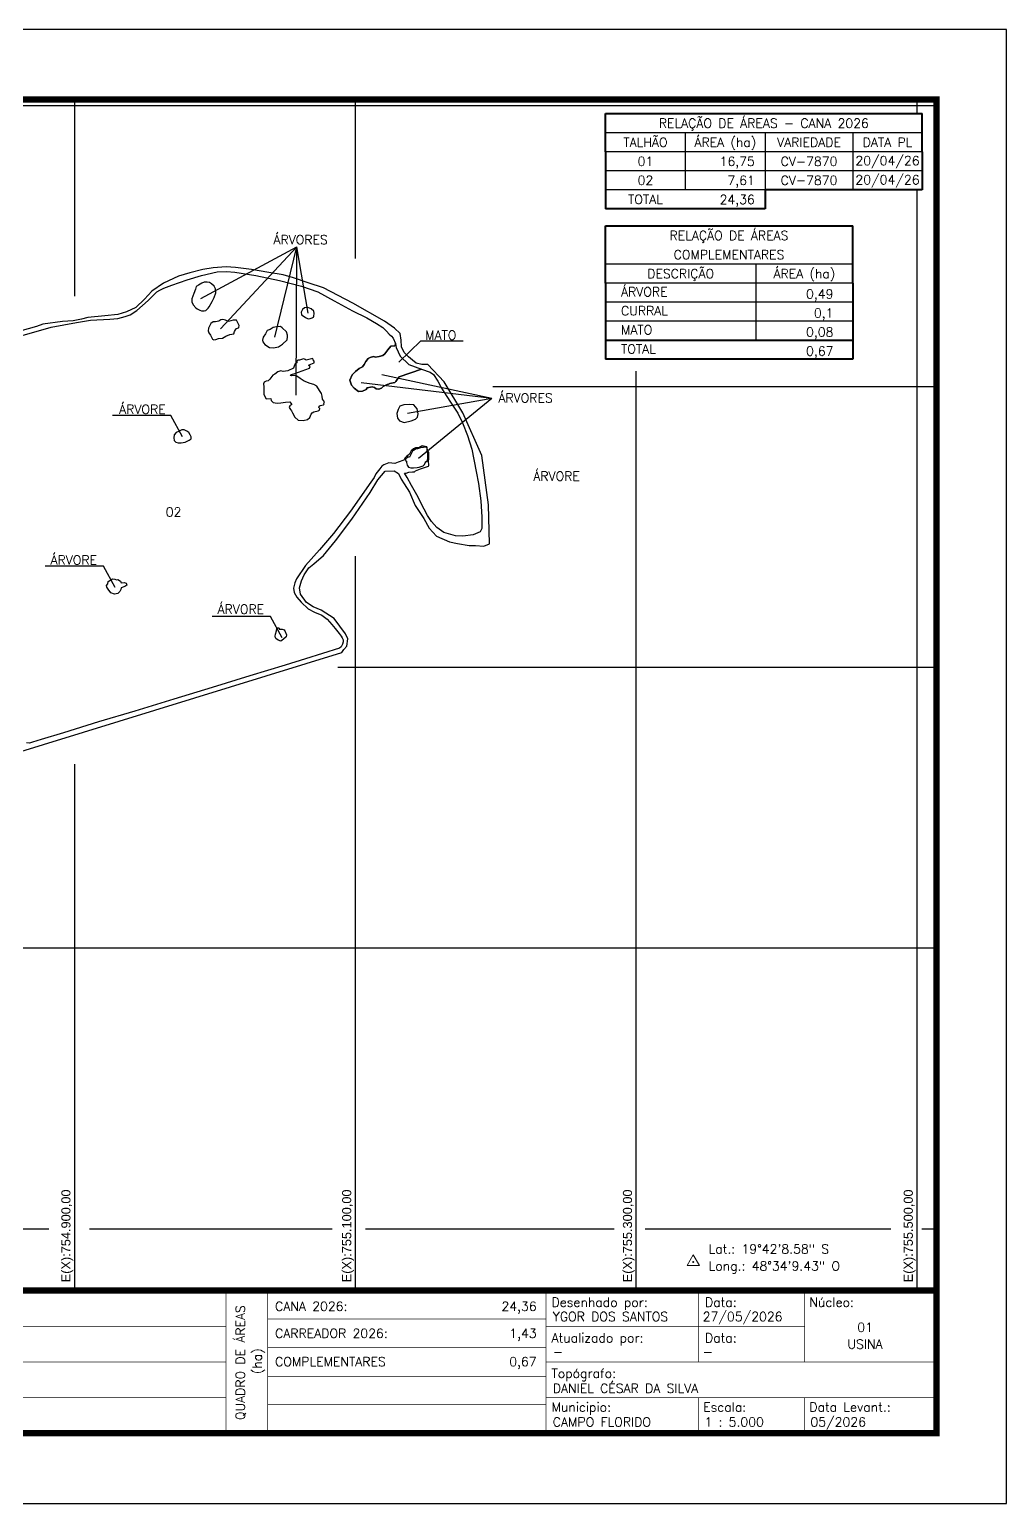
# Model space of a CAD drawing. Header units: millimetres. Extents: x 754079 to 755564, y 7818904 to 7819954.
# Drawn here: x 754868 to 755564, y 7818904 to 7819954 of the extents above; entities that cross this region are included whole.
import ezdxf
from ezdxf.enums import TextEntityAlignment as Align

# ---------------------------------------------------------------- set-up
doc = ezdxf.new("R2010")
doc.units = ezdxf.units.MM
doc.linetypes.add('LIN0', pattern=[0])
for name, color, linetype in [('0114001331', 1, 'Continuous'), ('0114001331002', 5, 'Continuous'), ('ARVORE', 82, 'Continuous'), ('COORDENADAS', 7, 'Continuous'), ('MALHA', 8, 'Continuous'), ('MARGEM', 5, 'Continuous'), ('MATO', 3, 'Continuous'), ('QUADRO_DE_AREAS_CANA_2023', 7, 'Continuous'), ('QUADRO_DE_AREAS_COMPLEMENTARES', 7, 'Continuous'), ('TXT_DIVERSOS', 7, 'Continuous'), ('TXT_NUM_TALHAO', 7, 'Continuous')]:
    doc.layers.add(name, color=color, linetype=linetype)
doc.styles.add('Simplex', font='simplex.shx')
doc.styles.get("Standard").update_dxf_attribs({"font": 'arial.ttf'})

msp = doc.modelspace()

# ---------------------------------------------------------------- linework, layer by layer
at = {"layer": '0114001331'}
msp.add_lwpolyline([(754772.7, 7819412.7), (755090.2, 7819510.5), (755091.7, 7819512.5), (755093.7, 7819514.9), (755094.5, 7819520.1), (755092.8, 7819523.8), (755084.7, 7819534.6), (755075.5, 7819540.6), (755069.8, 7819543), (755065.1, 7819546.1), (755060.7, 7819552), (755060.1, 7819556.5), (755061.5, 7819561.6), (755063.5, 7819565.9), (755066.8, 7819570.7), (755070.2, 7819573.7), (755077.3, 7819579.5), (755085.7, 7819589.9), (755097.4, 7819605.4), (755110.5, 7819624.4), (755115.8, 7819633.4), (755121, 7819639.7), (755127.6, 7819639.9), (755130.6, 7819637.9), (755132.5, 7819633.9), (755134.7, 7819630.5), (755138.4, 7819624.6), (755142.5, 7819615.1), (755148.6, 7819605.9), (755152.4, 7819599.1), (755157.7, 7819593.4), (755166.9, 7819589.4), (755172.6, 7819588.1), (755180.9, 7819586.7), (755182.9, 7819586.7), (755185.5, 7819586.8), (755191.4, 7819586.1), (755195.5, 7819587.9), (755194.7, 7819615.6), (755189.9, 7819650.9), (755176.5, 7819681.2), (755163.2, 7819703.2), (755151.6, 7819715.7), (755147.3, 7819715.6), (755143.1, 7819716.6), (755140.5, 7819718.7), (755137.8, 7819721), (755134.7, 7819724.2), (755132.7, 7819728.1), (755132.4, 7819733), (755131.9, 7819737.6), (755127.7, 7819741.6), (755120.7, 7819746.4), (755098.1, 7819759.2), (755077.2, 7819770.3), (755066.2, 7819773.9), (755055.8, 7819777.4), (755048.4, 7819779.4), (755038.3, 7819781.2), (755026, 7819783.4), (755014.5, 7819784.8), (755007.9, 7819785.1), (754998.6, 7819784.5), (754991.2, 7819783.2), (754982, 7819781), (754974, 7819778.5), (754963.3, 7819773.5), (754954.9, 7819767.9), (754949.8, 7819762.1), (754943.4, 7819756.2), (754936.9, 7819753.1), (754930.6, 7819751.2), (754921.4, 7819750.2), (754909.4, 7819749.2), (754904.7, 7819747.9), (754898.9, 7819746.7), (754891.4, 7819746.2), (754877.3, 7819744.4), (754872.8, 7819742.6), (754861, 7819739.4)], dxfattribs=at)
at = {"layer": '0114001331002'}
msp.add_lwpolyline([(754845.8, 7819731.6), (754883.3, 7819742.3), (754901.3, 7819745.6), (754911.3, 7819747.1), (754925, 7819747.8), (754930.6, 7819748.4), (754936, 7819749.7), (754939.6, 7819751), (754944.3, 7819754.2), (754952.3, 7819761.3), (754958.5, 7819767.4), (754960.5, 7819768.6), (754963.5, 7819769.9), (754969.1, 7819772.1), (754980, 7819775.9), (754990.2, 7819779.1), (755001.5, 7819781.6), (755008.1, 7819781.9), (755014.1, 7819781.3), (755029, 7819779), (755045.8, 7819775.5), (755061.5, 7819771.5), (755073.2, 7819767.4), (755084.9, 7819761), (755097.9, 7819753.9), (755108, 7819748.8), (755115, 7819744.9), (755119.4, 7819742), (755122, 7819739.3), (755124, 7819737.3), (755125.7, 7819735.9), (755126.8, 7819734.3), (755128.4, 7819730.6), (755128.4, 7819729.6), (755128, 7819729), (755125.1, 7819728.6), (755123, 7819726.1), (755120.9, 7819723.2), (755119.4, 7819722), (755116.9, 7819721.3), (755114.3, 7819720.9), (755112.7, 7819721.3), (755110.4, 7819720.7), (755108.9, 7819719.8), (755107.3, 7819717.8), (755106.1, 7819715.7), (755104.9, 7819714), (755102.7, 7819712.7), (755100, 7819710.7), (755097.6, 7819708.3), (755096, 7819704.4), (755097.1, 7819700.9), (755099.1, 7819698.8), (755102, 7819696.4), (755105, 7819696.7), (755107.6, 7819697.9), (755108.4, 7819699.1), (755111.8, 7819699.6), (755113.5, 7819699.3), (755114.7, 7819698.3), (755116.7, 7819698.1), (755118.6, 7819698.7), (755119.7, 7819700), (755122.6, 7819701.3), (755123.6, 7819701.6), (755124.4, 7819702.2), (755127.9, 7819702.8), (755128.7, 7819703.5), (755129.7, 7819705), (755131.1, 7819706.8), (755147.1, 7819712.3), (755153.1, 7819710.2), (755155.5, 7819708.5), (755158.6, 7819703.8), (755161.2, 7819698.8), (755167.2, 7819689.6), (755172.8, 7819680.9), (755176.1, 7819674.1), (755179.7, 7819665), (755182.8, 7819655.3), (755185.9, 7819639.5), (755187.5, 7819630.9), (755189.2, 7819618.4), (755189.9, 7819606.8), (755190, 7819598.8), (755188.7, 7819596.5), (755183.7, 7819594.2), (755176.5, 7819593.3), (755171.3, 7819593.5), (755163, 7819595.9), (755158, 7819599.6), (755154, 7819603.8), (755151.2, 7819608), (755149, 7819612.6), (755143.7, 7819622.8), (755139.9, 7819629.4), (755136.7, 7819635.1), (755134.9, 7819638.3), (755136.1, 7819638.3), (755138, 7819639), (755140.5, 7819639.1), (755141.9, 7819639.2), (755142.8, 7819639.9), (755146.2, 7819641.3), (755152, 7819643.3), (755152.3, 7819643.7), (755152.2, 7819644.3), (755151.9, 7819646.4), (755152.1, 7819648.6), (755152.3, 7819650.7), (755152.1, 7819652.7), (755151.3, 7819654.8), (755151.1, 7819656.2), (755150.8, 7819657), (755148.5, 7819657.5), (755147.4, 7819657.6), (755146.7, 7819657.5), (755146.2, 7819657), (755145.2, 7819656.3), (755142.8, 7819656.2), (755141.4, 7819655.6), (755139.6, 7819654.2), (755138.4, 7819651.8), (755137.3, 7819650.9), (755136.2, 7819650), (755135.2, 7819649), (755134.3, 7819647.5), (755130.4, 7819646.1), (755128.1, 7819645.1), (755123.8, 7819645.6), (755120.1, 7819644.1), (755118.8, 7819643.1), (755117.2, 7819641.2), (755114.5, 7819637.7), (755113.3, 7819635.1), (755110.9, 7819631.9), (755096.4, 7819611.1), (755084.3, 7819595.3), (755074.3, 7819583.5), (755064.3, 7819572.4), (755057.9, 7819562.9), (755056.7, 7819560.1), (755055.9, 7819556.4), (755056.3, 7819553.3), (755058.2, 7819549.8), (755061.2, 7819546.3), (755066.3, 7819541.5), (755070.7, 7819539.1), (755075.9, 7819537), (755079.8, 7819534.1), (755083.1, 7819530.5), (755085.5, 7819527.6), (755088.3, 7819523.9), (755089.8, 7819522.1), (755090.4, 7819520.9), (755091.1, 7819519.6), (755091.3, 7819518.1), (755090.8, 7819516.3), (755089.8, 7819514.4), (755088.5, 7819513.5), (755064.3, 7819505.9), (755049.8, 7819501.5), (755024.8, 7819493.9), (754998, 7819485.6), (754970.5, 7819477.2), (754942.8, 7819468.7), (754917, 7819461), (754892.1, 7819453.2), (754876.1, 7819448.6), (754869.8, 7819446.5), (754867.8, 7819446), (754865.7, 7819446.1)], dxfattribs=at)
at = {"layer": 'ARVORE'}
for points in [[(754992.2, 7819753.9), (754993.3, 7819754.2), (754995, 7819755.8), (754995.7, 7819756.6), (754997.8, 7819760.4), (754999.4, 7819763.3), (755000.4, 7819766.6), (755000.3, 7819769.5), (754999.3, 7819771.5), (754997.4, 7819773), (754996.1, 7819774), (754994.3, 7819774.3), (754992.2, 7819774.3), (754990.5, 7819773.5), (754988.2, 7819772.1), (754986.5, 7819771.1), (754986, 7819769.2), (754984.8, 7819766.2), (754983.5, 7819762.4), (754983.5, 7819760.2), (754984.4, 7819758.1), (754986.3, 7819755.9), (754987.3, 7819755.2), (754989, 7819754.4), (754990.4, 7819753.8), (754992.2, 7819753.9)], [(755064.4, 7819749.2), (755066.2, 7819748.2), (755067.6, 7819748.3), (755069.1, 7819748.8), (755070, 7819749.4), (755070.4, 7819750), (755070.6, 7819751.9), (755070.3, 7819753.7), (755068.5, 7819755.3), (755066.1, 7819756.3), (755063.7, 7819756), (755062.2, 7819754.9), (755061.3, 7819752.8), (755061.4, 7819751.1), (755063.3, 7819749.7), (755064.4, 7819749.2)], [(755041.5, 7819727.4), (755045.2, 7819728.3), (755048.1, 7819730.2), (755051.4, 7819733.3), (755051.6, 7819735.3), (755051.6, 7819736.6), (755050.9, 7819739), (755047.7, 7819741.7), (755046.5, 7819742.6), (755043.6, 7819742.5), (755041.3, 7819741.9), (755039.1, 7819740.6), (755037, 7819739.8), (755035.8, 7819737.5), (755034.3, 7819735.1), (755033.7, 7819733), (755034, 7819731.7), (755035.5, 7819729.8), (755038.7, 7819727.8), (755041.5, 7819727.4)], [(755053.2, 7819689.1), (755054.6, 7819687.1), (755053.3, 7819686.1), (755052.8, 7819685.1), (755053.1, 7819684.3), (755053.7, 7819683.5), (755054.5, 7819682.5), (755055.1, 7819681.2), (755056.7, 7819678.2), (755059.2, 7819675.9), (755062.6, 7819675.8), (755065.7, 7819676.4), (755067.5, 7819677.9), (755068.4, 7819680.2), (755069, 7819681.2), (755070.2, 7819681.9), (755073.3, 7819682.6), (755074.3, 7819683.2), (755074.5, 7819684.2), (755073.9, 7819685), (755073.8, 7819685.5), (755074.1, 7819685.9), (755074.8, 7819686.3), (755076, 7819686.7), (755077.1, 7819686.9), (755077.6, 7819687.3), (755077.4, 7819687.8), (755077.5, 7819688.1), (755077.8, 7819689), (755076.5, 7819690.9), (755076.2, 7819693.1), (755075.7, 7819694.9), (755074.3, 7819697.1), (755072.5, 7819700.1), (755070.2, 7819701.4), (755067.8, 7819702.1), (755063.4, 7819703.7), (755060.6, 7819705.7), (755058.1, 7819707.3), (755056.4, 7819707.7), (755054.4, 7819707.6), (755053.7, 7819707.7), (755053.8, 7819708.3), (755054.4, 7819708.6), (755056.7, 7819709.2), (755067.3, 7819712.9), (755067.6, 7819714.3), (755066.5, 7819714.8), (755067, 7819715.5), (755070.5, 7819716.7), (755070.5, 7819718), (755069.9, 7819718.9), (755069.7, 7819720), (755064.9, 7819718.6), (755064.2, 7819719.2), (755063.7, 7819719.4), (755062.9, 7819719.7), (755060, 7819718.8), (755058.8, 7819718.7), (755058.1, 7819718.1), (755058.1, 7819716.9), (755057.1, 7819716.2), (755056.5, 7819715.1), (755055.8, 7819713), (755051.7, 7819711.2), (755048.5, 7819710.7), (755046.8, 7819711.2), (755044.6, 7819710.5), (755042.6, 7819708.7), (755041.1, 7819708), (755040.3, 7819707), (755038.9, 7819705.2), (755037.8, 7819704), (755036.3, 7819703.7), (755034.9, 7819703.1), (755034.4, 7819701.8), (755034.7, 7819699.6), (755034.8, 7819696.8), (755034.6, 7819694.3), (755036.4, 7819691.1), (755039.7, 7819691.4), (755040, 7819690), (755041.4, 7819688.6), (755044.3, 7819688.1), (755046.9, 7819688.2), (755050.2, 7819688.7), (755053.2, 7819689.1)], [(755139.6, 7819675.4), (755142.8, 7819676.6), (755144.1, 7819678.1), (755144.6, 7819680.4), (755143.8, 7819684.1), (755141.6, 7819686.9), (755138.1, 7819687.2), (755134.4, 7819686.9), (755131.6, 7819685.9), (755130.3, 7819683.5), (755129.5, 7819680.6), (755129.8, 7819677.3), (755131.3, 7819675.6), (755134.6, 7819674.2), (755139.6, 7819675.4)], [(754975.8, 7819659.9), (754978.7, 7819660.3), (754981.4, 7819661.8), (754982.9, 7819662.7), (754983, 7819664), (754982.3, 7819665.5), (754981.2, 7819667.1), (754979.8, 7819668.2), (754977.9, 7819669), (754976.3, 7819669), (754974, 7819668), (754972.2, 7819667.2), (754970.9, 7819665.6), (754970.5, 7819663.3), (754970.9, 7819661.6), (754971.9, 7819660.4), (754973.6, 7819659.9), (754975.8, 7819659.9)], [(755141.4, 7819642.1), (755143.8, 7819642.2), (755145.4, 7819642.4), (755146.7, 7819642.9), (755148.2, 7819643.5), (755149.1, 7819644.4), (755149.5, 7819645.5), (755150.1, 7819646.3), (755151.1, 7819647), (755151.5, 7819648.4), (755151.6, 7819650.1), (755151.4, 7819652.2), (755151.1, 7819654.3), (755151, 7819655.7), (755150.7, 7819656.4), (755150.4, 7819656.7), (755149.3, 7819656.7), (755148.3, 7819656.6), (755146.9, 7819656.5), (755144.2, 7819655.5), (755143.2, 7819655.5), (755142.5, 7819655.1), (755141.4, 7819654.4), (755140.6, 7819653.9), (755138.4, 7819649.6), (755137.9, 7819649.6), (755137.4, 7819649.6), (755137, 7819649.5), (755136.7, 7819649.1), (755136.2, 7819648.8), (755135.7, 7819648.3), (755135.5, 7819647.7), (755135.7, 7819647.3), (755136.4, 7819646.7), (755136.4, 7819645.7), (755136.5, 7819644.8), (755136.7, 7819643.8), (755137.8, 7819642.5), (755139.5, 7819641.9), (755141.4, 7819642.1)], [(754930.7, 7819552.5), (754928.3, 7819552.1), (754925.8, 7819552.9), (754923.7, 7819555.5), (754922.8, 7819556.9), (754922.6, 7819558.2), (754923.5, 7819559.3), (754923.8, 7819561), (754925, 7819561.8), (754927, 7819562.9), (754928.5, 7819562.8), (754929.8, 7819562.3), (754930.8, 7819562.5), (754932.6, 7819561.2), (754933.1, 7819560.1), (754935.5, 7819560.4), (754936.7, 7819559.9), (754937.1, 7819558.5), (754935.6, 7819557.4), (754933, 7819556.5), (754932.8, 7819555.3), (754932.2, 7819553.9), (754930.7, 7819552.5)], [(755043, 7819523.5), (755043.8, 7819525.9), (755044, 7819527.7), (755044.5, 7819528), (755045.1, 7819528.1), (755045.6, 7819527.7), (755045.7, 7819527.2), (755046, 7819527), (755047.2, 7819527.1), (755047.7, 7819527.1), (755048.5, 7819526.8), (755049.2, 7819526.6), (755049.7, 7819525.8), (755050.9, 7819523), (755050.7, 7819521.6), (755048.8, 7819519.9), (755046.9, 7819518.6), (755044.8, 7819519.2), (755043.2, 7819520.4), (755043.1, 7819520.8), (755042.8, 7819522.1), (755043, 7819523.5)]]:
    msp.add_lwpolyline(points, dxfattribs=at)
msp.add_lwpolyline([(755005.3, 7819734.4), (755007.7, 7819735.7), (755010.4, 7819736.9), (755013.3, 7819737.5), (755013.8, 7819739.2), (755014.5, 7819740.3), (755015.2, 7819741.2), (755016.6, 7819741.7), (755016.9, 7819742), (755017.2, 7819743.5), (755015.3, 7819747.3), (755012.9, 7819747.2), (755009.6, 7819746.2), (755008.7, 7819746.5), (755007.3, 7819747.3), (755005.6, 7819747.6), (755004.1, 7819747.5), (755002.7, 7819746.6), (755000.2, 7819746), (754998.7, 7819746), (754997, 7819744.8), (754995.2, 7819741.6), (754995, 7819739.7), (754995.5, 7819738.1), (754996.7, 7819736.4), (754998.1, 7819733.7), (754999, 7819733.2), (755000.5, 7819733.4), (755002.3, 7819734.1)], close=True, dxfattribs=at)
at = {"layer": 'COORDENADAS', "color": 7, "lineweight": 9, "flags": 128}
msp.add_lwpolyline([(755336.1, 7819073.7), (755345.1, 7819073.7), (755340.6, 7819081.5)], close=True, dxfattribs=at)
at = {"layer": 'COORDENADAS', "color": 7, "lineweight": 9, "const_width": 0.706, "flags": 128}
msp.add_lwpolyline([(755340.2, 7819076.3, -1), (755340.9, 7819076.3, -1)], format="xyb", close=True, dxfattribs=at)
at = {"layer": 'MALHA'}
for p, q in [((754128.7, 7819900), (755513.7, 7819900)), ((754900, 7819764.4), (754900, 7819904.3)), ((755100, 7819791.2), (755100, 7819904.3)), ((755500, 7819894.3), (755500, 7819904.3)), ((755500, 7819055.9), (755500, 7819840)), ((755300, 7819055.9), (755300, 7819710.8)), ((755197.9, 7819700), (755513.7, 7819700)), ((755100, 7819055.9), (755100, 7819579.2)), ((755087.5, 7819500), (755513.7, 7819500)), ((754900, 7819055.9), (754900, 7819431)), ((754691.5, 7819300), (755513.7, 7819300)), ((754706.8, 7819100), (754881.6, 7819100)), ((754910.6, 7819100), (755083.3, 7819100)), ((755107, 7819100), (755284.2, 7819100)), ((755306.3, 7819100), (755481.3, 7819100)), ((755503.4, 7819100), (755513.7, 7819100))]:
    msp.add_line(p, q, dxfattribs=at)
at = {"layer": 'MARGEM', "color": 174, "linetype": 'LIN0', "flags": 128}
msp.add_lwpolyline([(755563.7, 7819954.3), (754078.7, 7819954.3), (754078.7, 7818904.3), (755563.7, 7818904.3)], close=True, dxfattribs=at)
at = {"layer": 'MARGEM', "color": 174, "linetype": 'LIN0', "const_width": 4.54, "flags": 128}
for points in [[(755513.7, 7819904.3), (754128.7, 7819904.3), (754128.7, 7818954.3), (755513.7, 7818954.3)], [(754563.7, 7819055.9), (755513.7, 7819055.9), (755513.7, 7818954.3), (754563.7, 7818954.3)]]:
    msp.add_lwpolyline(points, close=True, dxfattribs=at)
at = {"layer": 'MARGEM', "color": 174, "linetype": 'LIN0', "const_width": 0.505, "flags": 128}
for points in [[(755007.7, 7819055.9), (755007.7, 7818955.5)], [(755037.4, 7819055.9), (755037.4, 7818955.5)], [(755235.7, 7819055.9), (755235.7, 7818955.5)], [(755344.2, 7819005.1), (755344.2, 7819055.9)], [(755420, 7819005.1), (755420, 7819055.9)], [(755037.4, 7819035.6), (755235.7, 7819035.6)], [(754684.5, 7819030.5), (755007.7, 7819030.5)], [(755235.7, 7819030.5), (755420, 7819030.5)], [(755037.4, 7819015.3), (755235.7, 7819015.3)], [(754684.5, 7819005.1), (755007.7, 7819005.1)], [(755235.7, 7819005.1), (755513.7, 7819005.1)], [(755037.4, 7818994.9), (755235.7, 7818994.9)], [(754563.7, 7818979.7), (755007.7, 7818979.7)], [(755037.4, 7818974.6), (755235.7, 7818974.6)], [(755235.7, 7818979.7), (755513.7, 7818979.7)], [(755344.2, 7818979.7), (755344.2, 7818954.5)], [(755420, 7818979.7), (755420, 7818954.5)]]:
    msp.add_lwpolyline(points, dxfattribs=at)
at = {"layer": 'MATO'}
msp.add_lwpolyline([(755129, 7819727.7), (755131.8, 7819721.6), (755137.9, 7819715.7), (755147.1, 7819712.3), (755131.1, 7819706.8), (755129.7, 7819705), (755128.7, 7819703.5), (755127.9, 7819702.8), (755124.4, 7819702.2), (755123.6, 7819701.6), (755122.6, 7819701.3), (755119.7, 7819700), (755118.6, 7819698.7), (755116.7, 7819698.1), (755114.7, 7819698.3), (755113.5, 7819699.3), (755111.8, 7819699.6), (755108.4, 7819699.1), (755107.6, 7819697.9), (755105, 7819696.7), (755102, 7819696.4), (755099.1, 7819698.8), (755097.1, 7819700.9), (755096, 7819704.4), (755097.6, 7819708.3), (755100, 7819710.7), (755102.7, 7819712.7), (755104.9, 7819714), (755106.1, 7819715.7), (755107.3, 7819717.8), (755108.9, 7819719.8), (755110.4, 7819720.7), (755112.7, 7819721.3), (755114.3, 7819720.9), (755116.9, 7819721.3), (755119.4, 7819722), (755120.9, 7819723.2), (755123, 7819726.1), (755125.1, 7819728.6), (755128, 7819729), (755128.4, 7819729.6), (755128.4, 7819730.6)], close=True, dxfattribs=at)
at = {"layer": 'QUADRO_DE_AREAS_CANA_2023', "color": 174, "linetype": 'ByBlock', "lineweight": 40}
for p, q in [((755278, 7819867.1), (755278, 7819894.3)), ((755278, 7819894.3), (755503.7, 7819894.3)), ((755503.7, 7819867.1), (755503.7, 7819894.3)), ((755278, 7819867.1), (755278, 7819840)), ((755503.7, 7819867.1), (755503.7, 7819840)), ((755278, 7819840), (755278, 7819826.4)), ((755391.8, 7819840), (755391.8, 7819826.4)), ((755503.7, 7819840), (755391.8, 7819840)), ((755391.8, 7819826.4), (755278, 7819826.4))]:
    msp.add_line(p, q, dxfattribs=at)
at = {"layer": 'QUADRO_DE_AREAS_CANA_2023', "linetype": 'Continuous'}
for p, q in [((755503.7, 7819880.7), (755278, 7819880.7)), ((755334.9, 7819880.7), (755334.9, 7819840)), ((755391.8, 7819880.7), (755391.8, 7819840)), ((755454.1, 7819880.7), (755454.1, 7819840)), ((755503.7, 7819867.1), (755278, 7819867.1)), ((755503.7, 7819853.6), (755278, 7819853.6)), ((755391.8, 7819840), (755278, 7819840))]:
    msp.add_line(p, q, dxfattribs=at)
at = {"layer": 'QUADRO_DE_AREAS_COMPLEMENTARES', "color": 174, "linetype": 'ByBlock', "lineweight": 40}
for p, q in [((755278, 7819773.6), (755278, 7819814.3)), ((755278, 7819814.3), (755454.1, 7819814.3)), ((755454.1, 7819773.6), (755454.1, 7819814.3)), ((755278, 7819773.6), (755278, 7819732.8)), ((755454.1, 7819773.6), (755454.1, 7819732.8)), ((755454.1, 7819732.8), (755278, 7819732.8)), ((755278, 7819732.8), (755278, 7819719.3)), ((755454.1, 7819732.8), (755454.1, 7819719.3)), ((755454.1, 7819719.3), (755278, 7819719.3))]:
    msp.add_line(p, q, dxfattribs=at)
at = {"layer": 'QUADRO_DE_AREAS_COMPLEMENTARES', "linetype": 'Continuous'}
for p, q in [((755454.1, 7819787.1), (755278, 7819787.1)), ((755385.2, 7819787.1), (755385.2, 7819732.8)), ((755454.1, 7819773.6), (755278, 7819773.6)), ((755454.1, 7819760), (755278, 7819760)), ((755454.1, 7819746.4), (755278, 7819746.4))]:
    msp.add_line(p, q, dxfattribs=at)
at = {"layer": 'TXT_DIVERSOS'}
for points in [[(754989.9, 7819762.7), (755058.3, 7819799.5)], [(755003.9, 7819741), (755058.3, 7819799.5)], [(755042.5, 7819735.1), (755058.3, 7819799.5)], [(755057.8, 7819693.8), (755058.3, 7819799.5)], [(755066.2, 7819752.3), (755058.3, 7819799.5)], [(755130.9, 7819717.4), (755146.4, 7819732.5), (755176.6, 7819732.5)], [(755118.8, 7819708.4), (755197, 7819691.7)], [(755104, 7819702.9), (755197, 7819691.7)], [(755136.9, 7819681), (755197, 7819691.7)], [(755144.9, 7819649), (755197, 7819691.7)], [(754976.8, 7819664.1), (754968.5, 7819679.2), (754927, 7819679.2)], [(754928.7, 7819556.7), (754920.4, 7819571.9), (754878.9, 7819571.9)], [(755047.7, 7819520.9), (755039.4, 7819536), (754998, 7819536)]]:
    msp.add_lwpolyline(points, dxfattribs=at)

# ---------------------------------------------------------------- texts
at = {"layer": 'COORDENADAS', "linetype": 'ByBlock', "style": 'Simplex'}
for s, p in [('Lat.: 19°42\'8.58" S', (755351.5, 7819082.3, 328.4)), ('Long.: 48°34\'9.43" O', (755351.5, 7819070.2, 328.4))]:
    msp.add_text(s, height=6.5, dxfattribs=at).set_placement(p)
at = {"layer": 'MALHA'}
for s, p in [('E(X):754.900,00', (754893.7, 7819094.9)), ('E(X):755.100,00', (755093.7, 7819094.9)), ('E(X):755.300,00', (755293.7, 7819094.9)), ('E(X):755.500,00', (755493.7, 7819094.9))]:
    msp.add_text(s, height=6.5, rotation=90, dxfattribs=at).set_placement(p, align=Align.MIDDLE_CENTER)
at = {"layer": 'MARGEM', "color": 7, "linetype": 'Continuous', "style": 'Simplex'}
for s, p in [('CANA 2026:', (755042.7, 7819048)), ('YGOR DOS SANTOS', (755240.5, 7819040.7)), ('27/05/2026', (755347.3, 7819040.7)), ('CARREADOR 2026:', (755042.7, 7819028.7)), ('COMPLEMENTARES', (755042.7, 7819008.6)), ('-', (755240.5, 7819015.6)), ('-', (755347.3, 7819015.6)), ('DANIEL CÉSAR DA SILVA', (755240.5, 7818989.6)), ('CAMPO FLORIDO', (755240.5, 7818965.6)), ('1 : 5.000', (755348.5, 7818965.6)), ('05/2026', (755424, 7818965.6))]:
    msp.add_text(s, height=6.5, dxfattribs=at).set_placement(p, align=Align.TOP_LEFT)
for s, p in [('24,36', (755229, 7819048)), ('1,43', (755229, 7819028.7)), ('0,67', (755229, 7819008.6))]:
    msp.add_text(s, height=6.5, dxfattribs=at).set_placement(p, align=Align.TOP_RIGHT)
at = {"layer": 'MARGEM', "color": 7, "linetype": 'Continuous', "lineweight": 9, "style": 'Simplex'}
for s, p in [('Desenhado por:', (755239.6, 7819050.9)), ('Data:', (755348.9, 7819050.9)), ('Núcleo:', (755423.2, 7819050.9)), ('Atualizado por:', (755239.6, 7819025.5)), ('Data:', (755348.9, 7819025.5)), ('Topógrafo:', (755239.6, 7819000.2)), ('Municipio:', (755239.6, 7818976.2)), ('Escala:', (755347.6, 7818976.2)), ('Data Levant.:', (755423.2, 7818976.2))]:
    msp.add_text(s, height=6.5, dxfattribs=at).set_placement(p, align=Align.TOP_LEFT)
at = {"layer": 'MARGEM', "color": 7, "linetype": 'Continuous', "style": 'Simplex'}
for s, p in [('QUADRO DE ÁREAS', (755018, 7819004.6)), ('(ha)', (755029.9, 7819005.6))]:
    msp.add_text(s, height=6.5, rotation=90, dxfattribs=at).set_placement(p, align=Align.MIDDLE_CENTER)
for s, p in [('01', (755462.9, 7819029.8)), ('USINA', (755462.9, 7819017.8))]:
    msp.add_text(s, height=6.5, dxfattribs=at).set_placement(p, align=Align.MIDDLE_CENTER)
at = {"layer": 'QUADRO_DE_AREAS_CANA_2023', "linetype": 'Continuous', "style": 'Simplex'}
for s, p in [('RELAÇÃO DE ÁREAS - CANA 2026', (755390.8, 7819887.5)), ('TALHÃO', (755306.5, 7819873.9)), ('ÁREA (ha)', (755363.4, 7819873.9)), ('VARIEDADE', (755423, 7819873.9)), ('DATA PL', (755478.9, 7819873.9)), ('20/04/26', (755478.9, 7819860.8)), ('01', (755306.5, 7819860.3)), ('CV-7870', (755423, 7819860.3)), ('02', (755306.5, 7819846.8)), ('CV-7870', (755423, 7819846.8)), ('20/04/26', (755478.9, 7819847.2)), ('TOTAL', (755306.5, 7819833.2))]:
    msp.add_text(s, height=6.5, dxfattribs=at).set_placement(p, align=Align.MIDDLE_CENTER)
for s, p in [('16,75', (755384.4, 7819857.1)), ('7,61', (755384.4, 7819843.5)), ('24,36', (755384.4, 7819829.9))]:
    msp.add_text(s, height=6.5, dxfattribs=at).set_placement(p, align=Align.RIGHT)
at = {"layer": 'QUADRO_DE_AREAS_COMPLEMENTARES', "linetype": 'Continuous', "style": 'Simplex'}
for s, p in [('RELAÇÃO DE ÁREAS', (755366, 7819807.5)), ('COMPLEMENTARES', (755366, 7819793.9)), ('DESCRIÇÃO', (755331.6, 7819780.3)), ('ÁREA (ha)', (755419.7, 7819780.3))]:
    msp.add_text(s, height=6.5, dxfattribs=at).set_placement(p, align=Align.MIDDLE_CENTER)
for s, p in [('ÁRVORE', (755289.1, 7819767.4)), ('CURRAL', (755289.1, 7819753.9)), ('MATO', (755289.1, 7819740.3)), ('TOTAL', (755289.1, 7819726.7))]:
    msp.add_text(s, height=6.5, dxfattribs=at).set_placement(p, align=Align.MIDDLE_LEFT)
for s, p in [('0,49', (755440.4, 7819762.6)), ('0,1', (755440.4, 7819749)), ('0,08', (755440.4, 7819735.5)), ('0,67', (755440.4, 7819721.9))]:
    msp.add_text(s, height=6.5, dxfattribs=at).set_placement(p, align=Align.RIGHT)
at = {"layer": 'TXT_DIVERSOS', "linetype": 'Continuous', "style": 'Simplex'}
for s, p in [('ÁRVORES', (755060.9, 7819799.3)), ('MATO', (755160.7, 7819731.3)), ('ÁRVORES', (755221.1, 7819686.6)), ('ÁRVORE', (754948.2, 7819678.5)), ('ÁRVORE', (755243.2, 7819630.9)), ('ÁRVORE', (754899.3, 7819571.1)), ('ÁRVORE', (755018.3, 7819536.1))]:
    msp.add_text(s, height=6.5, dxfattribs=at).set_placement(p, align=Align.BOTTOM_CENTER)
at = {"layer": 'TXT_NUM_TALHAO', "linetype": 'Continuous', "style": 'Simplex'}
msp.add_text('02', height=6.5, dxfattribs=at).set_placement((754970.4, 7819605.3), align=Align.BOTTOM_CENTER)

doc.saveas('drawing.dxf')
